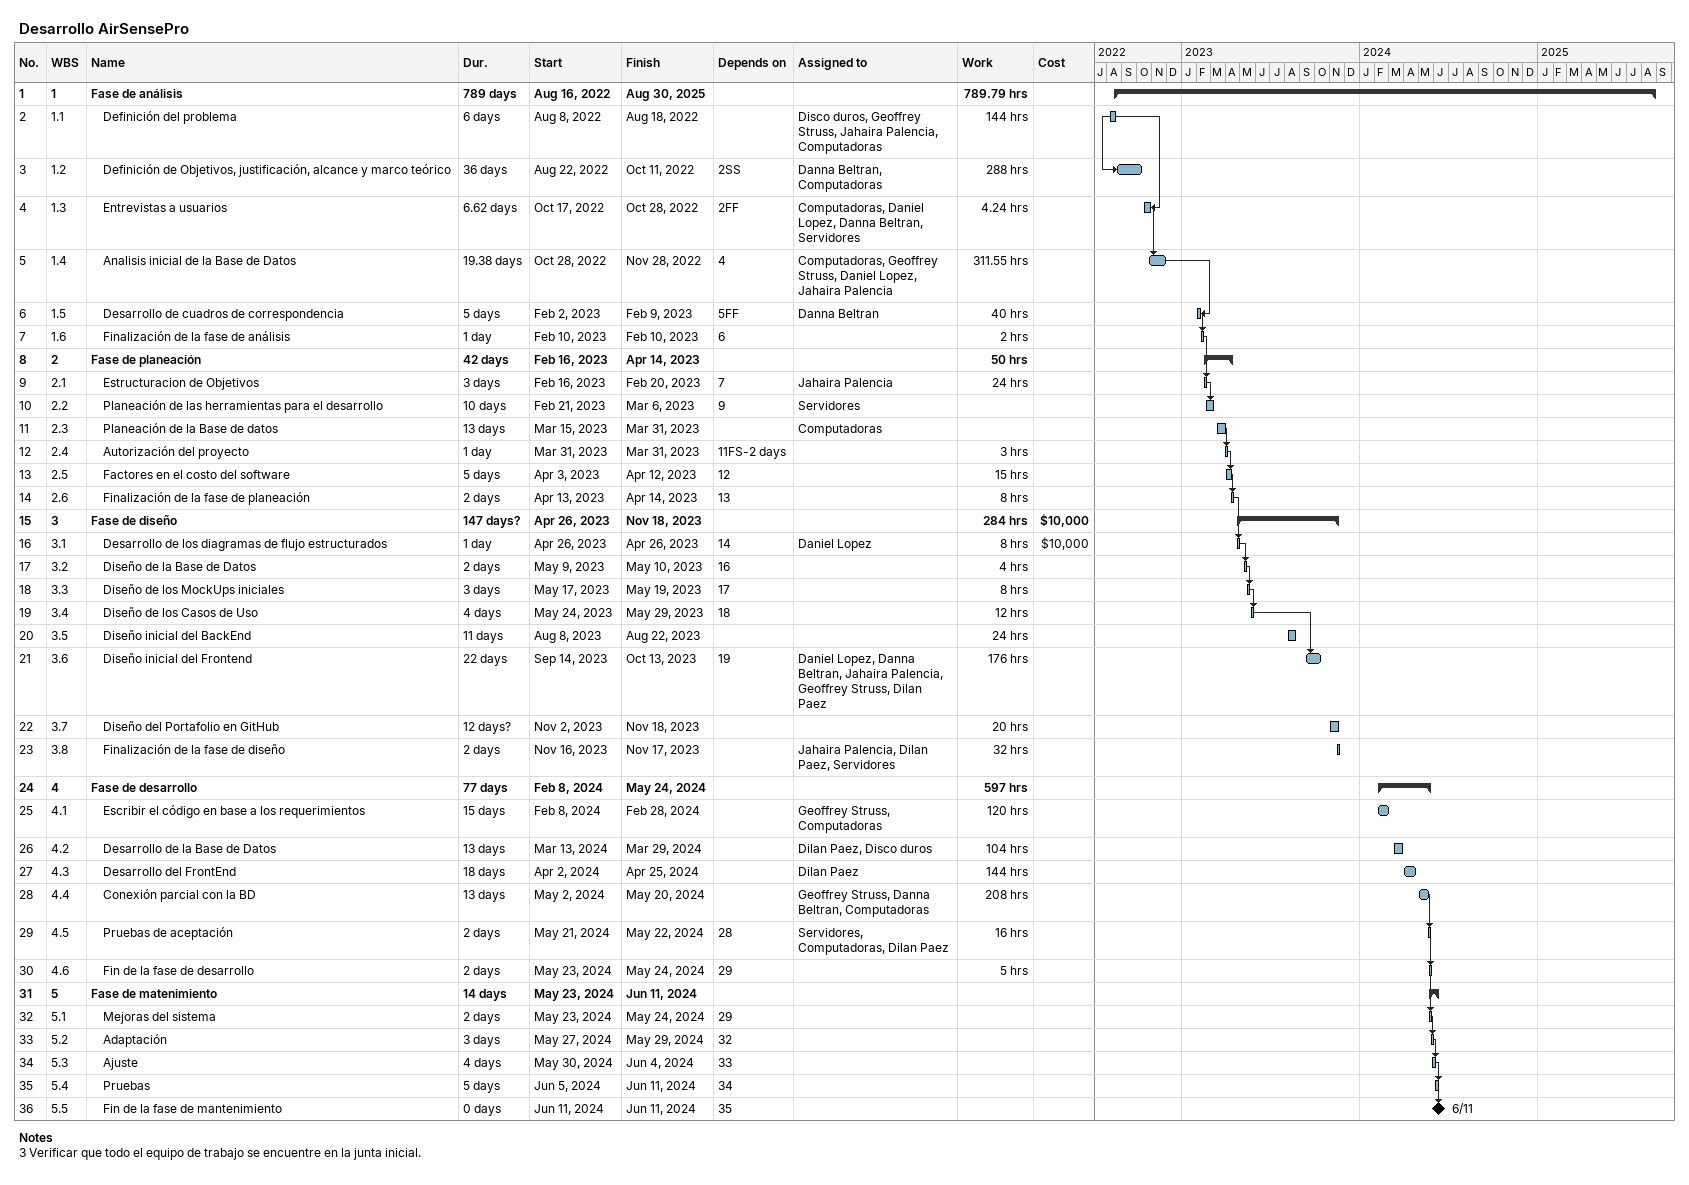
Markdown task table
Desarrollo AirSensePro

| ID | WBS | Task | Duration | Start | Finish | Predecessors | Resources | Work (h) | Cost ($) |
|---|---|---|---|---|---|---|---|---|---|
| 1 | 1 | **Fase de análisis** | 789d | 2022-08-16 | 2025-08-30 |  |  | 789.79 |  |
| 2 | 1.1 | Definición del problema | 6d | 2022-08-08 | 2022-08-18 |  | Disco duros, Geoffrey Struss, Jahaira Palencia, Computadoras | 144 |  |
| 3 | 1.2 | Definición de Objetivos, justificación, alcance y marco teórico | 36d | 2022-08-22 | 2022-10-11 | 2SS | Danna Beltran, Computadoras | 288 |  |
| 4 | 1.3 | Entrevistas a usuarios | 6.62d | 2022-10-17 | 2022-10-28 | 2FF | Computadoras, Daniel Lopez, Danna Beltran, Servidores | 4.24 |  |
| 5 | 1.4 | Analisis inicial de la Base de Datos | 19.38d | 2022-10-28 | 2022-11-28 | 4 | Computadoras, Geoffrey Struss, Daniel Lopez, Jahaira Palencia | 311.55 |  |
| 6 | 1.5 | Desarrollo de cuadros de correspondencia | 5d | 2023-02-02 | 2023-02-09 | 5FF | Danna Beltran | 40 |  |
| 7 | 1.6 | Finalización de la fase de análisis | 1d | 2023-02-10 | 2023-02-10 | 6 |  | 2 |  |
| 8 | 2 | **Fase de planeación** | 42d | 2023-02-16 | 2023-04-14 |  |  | 50 |  |
| 9 | 2.1 | Estructuracion de Objetivos | 3d | 2023-02-16 | 2023-02-20 | 7 | Jahaira Palencia | 24 |  |
| 10 | 2.2 | Planeación de las herramientas para el desarrollo | 10d | 2023-02-21 | 2023-03-06 | 9 | Servidores |  |  |
| 11 | 2.3 | Planeación de la Base de datos | 13d | 2023-03-15 | 2023-03-31 |  | Computadoras |  |  |
| 12 | 2.4 | Autorización del proyecto | 1d | 2023-03-31 | 2023-03-31 | 11FS-2d |  | 3 |  |
| 13 | 2.5 | Factores en el costo del software | 5d | 2023-04-03 | 2023-04-12 | 12 |  | 15 |  |
| 14 | 2.6 | Finalización de la fase de planeación | 2d | 2023-04-13 | 2023-04-14 | 13 |  | 8 |  |
| 15 | 3 | **Fase de diseño** | 147d? | 2023-04-26 | 2023-11-18 |  |  | 284 | 10000 |
| 16 | 3.1 | Desarrollo de los diagramas de flujo estructurados | 1d | 2023-04-26 | 2023-04-26 | 14 | Daniel Lopez | 8 | 10000 |
| 17 | 3.2 | Diseño de la Base de Datos | 2d | 2023-05-09 | 2023-05-10 | 16 |  | 4 |  |
| 18 | 3.3 | Diseño de los MockUps iniciales | 3d | 2023-05-17 | 2023-05-19 | 17 |  | 8 |  |
| 19 | 3.4 | Diseño de los Casos de Uso | 4d | 2023-05-24 | 2023-05-29 | 18 |  | 12 |  |
| 20 | 3.5 | Diseño inicial del BackEnd | 11d | 2023-08-08 | 2023-08-22 |  |  | 24 |  |
| 21 | 3.6 | Diseño inicial del Frontend | 22d | 2023-09-14 | 2023-10-13 | 19 | Daniel Lopez, Danna Beltran, Jahaira Palencia, Geoffrey Struss, Dilan Paez | 176 |  |
| 22 | 3.7 | Diseño del Portafolio en GitHub | 12d? | 2023-11-02 | 2023-11-18 |  |  | 20 |  |
| 23 | 3.8 | Finalización de la fase de diseño | 2d | 2023-11-16 | 2023-11-17 |  | Jahaira Palencia, Dilan Paez, Servidores | 32 |  |
| 24 | 4 | **Fase de desarrollo** | 77d | 2024-02-08 | 2024-05-24 |  |  | 597 |  |
| 25 | 4.1 | Escribir el código en base a los requerimientos | 15d | 2024-02-08 | 2024-02-28 |  | Geoffrey Struss, Computadoras | 120 |  |
| 26 | 4.2 | Desarrollo de la Base de Datos | 13d | 2024-03-13 | 2024-03-29 |  | Dilan Paez, Disco duros | 104 |  |
| 27 | 4.3 | Desarrollo del FrontEnd | 18d | 2024-04-02 | 2024-04-25 |  | Dilan Paez | 144 |  |
| 28 | 4.4 | Conexión parcial con la BD | 13d | 2024-05-02 | 2024-05-20 |  | Geoffrey Struss, Danna Beltran, Computadoras | 208 |  |
| 29 | 4.5 | Pruebas de aceptación | 2d | 2024-05-21 | 2024-05-22 | 28 | Servidores, Computadoras, Dilan Paez | 16 |  |
| 30 | 4.6 | Fin de la fase de desarrollo | 2d | 2024-05-23 | 2024-05-24 | 29 |  | 5 |  |
| 31 | 5 | **Fase de matenimiento** | 14d | 2024-05-23 | 2024-06-11 |  |  |  |  |
| 32 | 5.1 | Mejoras del sistema | 2d | 2024-05-23 | 2024-05-24 | 29 |  |  |  |
| 33 | 5.2 | Adaptación | 3d | 2024-05-27 | 2024-05-29 | 32 |  |  |  |
| 34 | 5.3 | Ajuste | 4d | 2024-05-30 | 2024-06-04 | 33 |  |  |  |
| 35 | 5.4 | Pruebas | 5d | 2024-06-05 | 2024-06-11 | 34 |  |  |  |
| 36 | 5.5 | Fin de la fase de mantenimiento | 0d | 2024-06-11 | 2024-06-11 | 35 |  |  |  |

Notes
- 3: Verificar que todo el equipo de trabajo se encuentre en la junta inicial.
